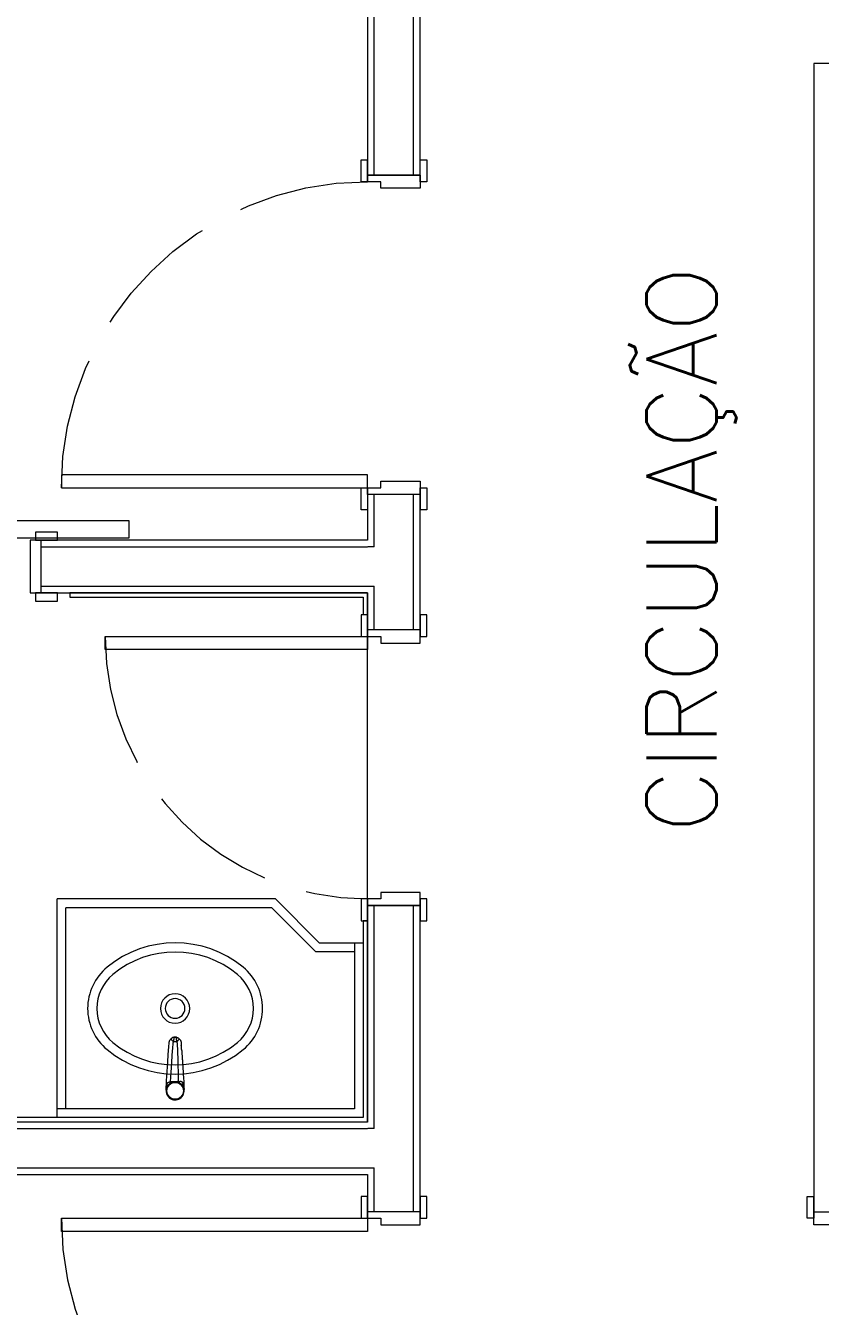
# Model space of a CAD drawing. Header units: millimetres. Extents: x 188.6 to 263.2, y 40.1 to 120.1.
# Drawn here: x 210.522 to 212.339, y 43.16 to 46.089 of the extents above; entities that cross this region are included whole.
import ezdxf

# ---------------------------------------------------------------- set-up
doc = ezdxf.new("R2010")
doc.units = ezdxf.units.MM
doc.set_wipeout_variables(frame=1)
doc.linetypes.add('Linha Tracejada 3_1', pattern=[400, 300, -100])
doc.linetypes.add('Wipeout_Contour', pattern=[1000, 0, -1000])
for name, color, linetype in [('ARQ', 8, 'Continuous'), ('ARQ-BASE', 8, 'Continuous'), ('Portas ARCHICAD', 7, 'Continuous'), ('TIGRECAD', 2, 'Continuous')]:
    doc.layers.add(name, color=color, linetype=linetype)
doc.styles.add('60-50', font='romans.shx', dxfattribs={"height": 0.08})
doc.styles.add('60-75', font='romans.shx', dxfattribs={"height": 0.12})
doc.dimstyles.new('SETAS50', dxfattribs={"dimtxt": 0.08, "dimasz": 0.1, "dimexe": 0.15, "dimexo": 0, "dimgap": 0.1, "dimtad": 1, "dimzin": 10, "dimdsep": 46, "dimtxsty": '60-50', "dimblk1": 'OPEN', "dimblk2": 'OPEN', "dimsah": 1, "dimcen": 0, "dimclrd": 244, "dimclre": 8, "dimclrt": 2, "dimadec": 0, "dimazin": 0, "dimtfac": 1, "dimtix": 1, "dimtmove": 2, "dimatfit": 3, "dimldrblk": 'OPEN', "dimfxl": 0.15, "dimtolj": 1, "dimtzin": 6, "dimarcsym": 0})

# ---------------------------------------------------------------- blocks, each defined once
blk = doc.blocks.new('Porta 21_5')
at = {"layer": 'Portas ARCHICAD', "color": 8, "linetype": 'Continuous', "lineweight": 0}
for p, q in [((320, 0), (320, 700)), ((320, 700), (350, 700)), ((350, 700), (350, 0)), ((-350, 15), (-400, 15)), ((-400, 15), (-400, 0)), ((-400, 0), (-350, 0)), ((-365, 0), (-400, 0)), ((-365, 0), (-400, 0)), ((-350, 0), (-365, 0)), ((-365, 0), (-365, -120)), ((-365, -15), (-365, 0)), ((-365, -15), (-365, 0)), ((-350, 0), (-350, 15)), ((-350, -30), (-350, 0)), ((350, 0), (320, 0)), ((400, 15), (350, 15)), ((350, 15), (350, 0)), ((350, 0), (400, 0)), ((365, 0), (350, 0)), ((350, 0), (350, -30)), ((365, -120), (365, 0)), ((365, -15), (365, 0)), ((365, -15), (365, 0)), ((365, 0), (400, 0)), ((365, 0), (400, 0)), ((400, 0), (400, 15)), ((-365, -105), (-365, -15)), ((-365, -105), (-365, -15)), ((365, -105), (365, -15)), ((365, -105), (365, -15)), ((-335, -30), (-350, -30)), ((-335, -120), (-335, -30)), ((350, -30), (335, -30)), ((335, -30), (335, -120)), ((-365, -120), (-365, -105)), ((-365, -120), (-365, -105)), ((365, -120), (365, -105)), ((365, -120), (365, -105)), ((-350, -120), (-400, -120)), ((-400, -120), (-400, -135)), ((-365, -120), (-400, -120)), ((-365, -120), (-400, -120)), ((-400, -135), (-350, -135)), ((-365, -120), (-335, -120)), ((-350, -135), (-350, -120)), ((335, -120), (365, -120)), ((400, -120), (350, -120)), ((350, -120), (350, -135)), ((350, -135), (400, -135)), ((365, -120), (400, -120)), ((365, -120), (400, -120)), ((400, -135), (400, -120))]:
    blk.add_line(p, q, dxfattribs=at)
at = {"layer": 'Portas ARCHICAD', "color": 8, "linetype": 'Linha Tracejada 3_1', "lineweight": 0}
blk.add_arc((350, 0), 700, 90, 180, dxfattribs=at)
blk = doc.blocks.new('Porta 21_4')
at = {"layer": 'Portas ARCHICAD', "color": 8, "linetype": 'Continuous', "lineweight": 0}
for p, q in [((270, 0), (270, 600)), ((270, 600), (300, 600)), ((300, 600), (300, 0)), ((-300, 15), (-350, 15)), ((-350, 15), (-350, 0)), ((-350, 0), (-300, 0)), ((-315, 0), (-350, 0)), ((-315, 0), (-350, 0)), ((-315, 0), (315, 0)), ((-300, 0), (-315, 0)), ((-315, 0), (-315, -120)), ((-315, -15), (-315, 0)), ((-315, -15), (-315, 0)), ((-300, 0), (-300, 15)), ((-300, -30), (-300, 0)), ((300, 0), (270, 0)), ((350, 15), (300, 15)), ((300, 15), (300, 0)), ((300, 0), (350, 0)), ((315, 0), (300, 0)), ((300, 0), (300, -30)), ((315, -120), (315, 0)), ((315, -15), (315, 0)), ((315, -15), (315, 0)), ((315, 0), (350, 0)), ((315, 0), (350, 0)), ((350, 0), (350, 15)), ((-315, -105), (-315, -15)), ((-315, -105), (-315, -15)), ((315, -105), (315, -15)), ((315, -105), (315, -15)), ((-285, -30), (-300, -30)), ((-285, -120), (-285, -30)), ((300, -30), (285, -30)), ((285, -30), (285, -120)), ((-315, -120), (-315, -105)), ((-315, -120), (-315, -105)), ((315, -120), (315, -105)), ((315, -120), (315, -105)), ((-300, -120), (-350, -120)), ((-350, -120), (-350, -135)), ((-315, -120), (-350, -120)), ((-315, -120), (-350, -120)), ((-350, -135), (-300, -135)), ((-315, -120), (-285, -120)), ((-300, -135), (-300, -120)), ((285, -120), (315, -120)), ((350, -120), (300, -120)), ((300, -120), (300, -135)), ((300, -135), (350, -135)), ((315, -120), (350, -120)), ((315, -120), (350, -120)), ((350, -135), (350, -120))]:
    blk.add_line(p, q, dxfattribs=at)
at = {"layer": 'Portas ARCHICAD', "color": 8, "linetype": 'Linha Tracejada 3_1', "lineweight": 0}
blk.add_arc((300, 0), 600, 90, 180, dxfattribs=at)
blk = doc.blocks.new('Porta de Correr Exterior 21_2')
at = {"layer": 'Portas ARCHICAD', "color": 8, "linetype": 'Continuous', "lineweight": 0}
for p, q in [((-100, 165), (500, 165)), ((-100, 125), (-100, 165)), ((500, 165), (500, 125)), ((-287, 139), (-337, 139)), ((-337, 139), (-337, 120)), ((-337, 120), (-287, 120)), ((-300, 120), (-337, 120)), ((-300, 120), (-337, 120)), ((-275, 120), (-300, 120)), ((-300, 120), (-300, 0)), ((-300, 105), (-300, 120)), ((-300, 105), (-300, 120)), ((-287, 120), (-287, 139)), ((-275, 0), (-275, 120)), ((500, 125), (-100, 125)), ((300, 120), (275, 120)), ((275, 120), (275, 0)), ((337, 139), (287, 139)), ((287, 139), (287, 120)), ((287, 120), (337, 120)), ((300, 0), (300, 120)), ((300, 105), (300, 120)), ((300, 105), (300, 120)), ((300, 120), (337, 120)), ((300, 120), (337, 120)), ((337, 120), (337, 139)), ((-300, 15), (-300, 105)), ((-300, 15), (-300, 105)), ((300, 15), (300, 105)), ((300, 15), (300, 105)), ((-287, 0), (-337, 0)), ((-337, 0), (-337, -19)), ((-300, 0), (-337, 0)), ((-300, 0), (-337, 0)), ((-300, 0), (-300, 15)), ((-300, 0), (-300, 15)), ((-300, 0), (-275, 0)), ((-287, -19), (-287, 0)), ((275, 0), (300, 0)), ((337, 0), (287, 0)), ((287, 0), (287, -19)), ((300, 0), (300, 15)), ((300, 0), (300, 15)), ((300, 0), (337, 0)), ((300, 0), (337, 0)), ((337, -19), (337, 0)), ((-337, -19), (-287, -19)), ((287, -19), (337, -19))]:
    blk.add_line(p, q, dxfattribs=at)
blk = doc.blocks.new('Vão de Porta Simples')
at = {"layer": 'Portas ARCHICAD', "color": 7, "linetype": 'Continuous', "lineweight": 0}
for p, q in [((-350, 0), (-350, 10)), ((350, 0), (350, 10))]:
    blk.add_line(p, q, dxfattribs=at)
blk = doc.blocks.new('Vão de Porta Simples_20')
at = {"layer": 'Portas ARCHICAD', "color": 7, "linetype": 'Continuous', "lineweight": 0}
for p, q in [((-350, 0), (-350, -10)), ((350, 0), (350, -10))]:
    blk.add_line(p, q, dxfattribs=at)
blk = doc.blocks.new('arq-3pav')
at = {"layer": 'ARQ', "color": 8, "linetype": 'Continuous', "lineweight": 0}
for p, q in [((6.0846, 3.8349), (5.5853, 3.8349)), ((6.0763, 3.8149), (5.6053, 3.8149)), ((5.6053, 3.3549), (5.6053, 3.8149)), ((6.177, 3.7142), (6.0763, 3.8149)), ((6.1853, 3.7342), (6.0846, 3.8349)), ((6.2653, 3.7142), (6.177, 3.7142)), ((5.8583, 3.5181), (5.8523, 3.5181)), ((5.8418, 3.5074), (5.8418, 3.5075)), ((5.859, 3.5079), (5.8516, 3.5079)), ((5.8347, 3.398), (5.8347, 3.3978)), ((5.8347, 3.3978), (5.8347, 3.3978)), ((5.8502, 3.4178), (5.8604, 3.4178)), ((5.8502, 3.4159), (5.8502, 3.4178)), ((5.8604, 3.4159), (5.8502, 3.4159)), ((5.8604, 3.4159), (5.8604, 3.4178)), ((5.8758, 3.3995), (5.8758, 3.3994)), ((5.8758, 3.3994), (5.8758, 3.399)), ((7.3153, 3.1199), (7.3153, 3.1549)), ((7.3153, 3.1199), (7.3303, 3.1199))]:
    blk.add_line(p, q, dxfattribs=at)
at = {"layer": 'ARQ', "color": 8, "linetype": 'Continuous', "lineweight": 0, "flags": 128}
for points in [[(7.3153, 5.745), (7.3153, 3.1199)], [(6.2653, 3.7342), (6.2653, 3.3549), (5.5853, 3.3549)], [(5.8422, 3.5094), (5.8425, 3.5102), (5.8428, 3.5111), (5.8433, 3.512), (5.8438, 3.5129), (5.8445, 3.5138), (5.8452, 3.5147), (5.846, 3.5155)], [(5.846, 3.5155), (5.8464, 3.5158), (5.8468, 3.5161), (5.8472, 3.5164), (5.8473, 3.5165), (5.8474, 3.5166), (5.8475, 3.5167), (5.8476, 3.5167), (5.8477, 3.5168), (5.8477, 3.5168), (5.8477, 3.5168), (5.8477, 3.5168), (5.8478, 3.5168), (5.8478, 3.5168)], [(5.8516, 3.5079), (5.8506, 3.509), (5.8497, 3.51), (5.8488, 3.5111), (5.848, 3.5121), (5.8473, 3.513), (5.8467, 3.5138), (5.8463, 3.5145), (5.846, 3.515), (5.846, 3.5153), (5.846, 3.5155)], [(5.8523, 3.5181), (5.8509, 3.518), (5.8496, 3.5177), (5.8483, 3.5171), (5.8478, 3.5168)], [(5.8523, 3.5181), (5.8523, 3.5179), (5.8523, 3.5178), (5.8523, 3.5176), (5.8522, 3.5173), (5.8522, 3.517), (5.8522, 3.5166), (5.8522, 3.5162), (5.8521, 3.5158), (5.8521, 3.5153), (5.852, 3.5147), (5.852, 3.5141), (5.852, 3.5135), (5.8519, 3.5129), (5.8519, 3.5125), (5.8518, 3.5118), (5.8518, 3.5111), (5.8518, 3.5104), (5.8517, 3.5096), (5.8517, 3.5091), (5.8516, 3.5086), (5.8516, 3.5079)], [(5.8543, 3.5188), (5.8542, 3.5188), (5.8541, 3.5188), (5.8539, 3.5188), (5.8537, 3.5187), (5.8535, 3.5186), (5.8533, 3.5186), (5.853, 3.5184), (5.8528, 3.5183), (5.8523, 3.5181)], [(5.8573, 3.5189), (5.8564, 3.519), (5.8556, 3.519), (5.8549, 3.519), (5.8541, 3.519), (5.8534, 3.5189)], [(5.8534, 3.5189), (5.8543, 3.5188)], [(5.8563, 3.5188), (5.8561, 3.5189), (5.8559, 3.5189), (5.8559, 3.5189), (5.8558, 3.5189), (5.8557, 3.5189), (5.8556, 3.5189), (5.8555, 3.5189), (5.8555, 3.5189), (5.8554, 3.5189), (5.8554, 3.5189), (5.8554, 3.5189), (5.8553, 3.5189), (5.8553, 3.5189), (5.8552, 3.5189), (5.8552, 3.5189), (5.8551, 3.5189), (5.855, 3.5189), (5.8548, 3.5189), (5.8547, 3.5189), (5.8546, 3.5189), (5.8543, 3.5188)], [(5.8563, 3.5188), (5.8573, 3.5189), (5.8573, 3.5189)], [(5.8583, 3.5181), (5.8579, 3.5183), (5.8575, 3.5185), (5.8572, 3.5186), (5.857, 3.5187), (5.8567, 3.5187), (5.8566, 3.5188), (5.8565, 3.5188), (5.8564, 3.5188), (5.8563, 3.5188)], [(5.859, 3.5079), (5.8589, 3.5086), (5.8589, 3.5094), (5.8589, 3.5101), (5.8588, 3.5108), (5.8588, 3.5115), (5.8587, 3.5122), (5.8587, 3.5129), (5.8586, 3.5135), (5.8586, 3.5142), (5.8586, 3.5148), (5.8585, 3.5152), (5.8585, 3.5155), (5.8585, 3.5159), (5.8584, 3.5164), (5.8584, 3.5168), (5.8584, 3.5172), (5.8583, 3.5175), (5.8583, 3.5177), (5.8583, 3.5179), (5.8583, 3.5181)], [(5.8583, 3.5181), (5.8597, 3.518), (5.861, 3.5177), (5.8623, 3.5171), (5.8628, 3.5168)], [(5.8584, 3.5187), (5.8588, 3.5186), (5.8593, 3.5185), (5.8599, 3.5183), (5.8604, 3.5181), (5.8608, 3.5179), (5.8614, 3.5177), (5.8619, 3.5174), (5.8623, 3.5171)], [(5.859, 3.5079), (5.8593, 3.5083), (5.8597, 3.5087), (5.8601, 3.5091), (5.8605, 3.5095), (5.8608, 3.5099), (5.8612, 3.5104), (5.8616, 3.5108), (5.862, 3.5112), (5.8623, 3.5117), (5.8626, 3.5121), (5.863, 3.5125), (5.8633, 3.5129), (5.8635, 3.5132), (5.8638, 3.5136), (5.864, 3.5139), (5.8642, 3.5142), (5.8643, 3.5144), (5.8645, 3.5147), (5.8645, 3.5149), (5.8646, 3.515), (5.8647, 3.5152), (5.8647, 3.5153), (5.8647, 3.5154), (5.8646, 3.5154)], [(5.8646, 3.5154), (5.8654, 3.5146), (5.8661, 3.5138), (5.8668, 3.5129), (5.8674, 3.5119), (5.8677, 3.5113), (5.868, 3.5106), (5.8682, 3.51), (5.8683, 3.5097)], [(5.8347, 3.398), (5.8359, 3.4193), (5.8371, 3.4406), (5.8385, 3.4619), (5.8397, 3.4795), (5.841, 3.497), (5.8417, 3.5058), (5.8417, 3.5067), (5.8418, 3.5072), (5.8418, 3.5074)], [(5.8418, 3.5075), (5.8419, 3.508), (5.842, 3.5085), (5.8421, 3.509), (5.8422, 3.5094)], [(5.8516, 3.5079), (5.8513, 3.5076), (5.851, 3.5073), (5.8508, 3.5069), (5.8505, 3.5065), (5.8504, 3.5062), (5.8502, 3.5059), (5.8501, 3.5054), (5.85, 3.5048), (5.85, 3.5042), (5.8499, 3.5037), (5.8493, 3.4949), (5.848, 3.4774), (5.8468, 3.4599), (5.8454, 3.4385), (5.8441, 3.4171)], [(5.8632, 3.4177), (5.8631, 3.4208), (5.8631, 3.4242), (5.863, 3.4277), (5.8629, 3.4315), (5.8628, 3.435), (5.8627, 3.4387), (5.8627, 3.4398), (5.8627, 3.4408), (5.8627, 3.4418), (5.8626, 3.4428), (5.8626, 3.4438), (5.8625, 3.4494), (5.8624, 3.4551), (5.8624, 3.4562), (5.8624, 3.4573), (5.8623, 3.4584), (5.8623, 3.4595), (5.8623, 3.4606), (5.8623, 3.4617), (5.8622, 3.4628), (5.8622, 3.4639), (5.8621, 3.4677), (5.862, 3.4714), (5.8619, 3.475), (5.8618, 3.4784), (5.8617, 3.4813), (5.8616, 3.4841), (5.8616, 3.4848), (5.8616, 3.4855), (5.8615, 3.4862), (5.8615, 3.4869), (5.8615, 3.4876), (5.8614, 3.4882), (5.8613, 3.4903), (5.8612, 3.4924), (5.8611, 3.4944), (5.861, 3.4964), (5.8609, 3.4984), (5.8608, 3.5004), (5.8608, 3.5008), (5.8608, 3.5011), (5.8607, 3.5015), (5.8607, 3.5019), (5.8607, 3.5023), (5.8607, 3.5027), (5.8606, 3.503), (5.8606, 3.5034), (5.8606, 3.5038), (5.8606, 3.5042), (5.8605, 3.5045), (5.8605, 3.5047), (5.8605, 3.5049), (5.8605, 3.5051), (5.8604, 3.5053), (5.8604, 3.5055), (5.8604, 3.5057), (5.8603, 3.5059), (5.8603, 3.506), (5.8602, 3.5062), (5.86, 3.5065), (5.8599, 3.5068), (5.8597, 3.5071), (5.8595, 3.5074), (5.8592, 3.5077), (5.859, 3.5079)], [(5.8683, 3.5097), (5.8684, 3.5095), (5.8685, 3.509), (5.8686, 3.5085), (5.8687, 3.5082), (5.8687, 3.5081), (5.8687, 3.508), (5.8687, 3.508), (5.8687, 3.508), (5.8687, 3.508), (5.8688, 3.5067), (5.8689, 3.506), (5.869, 3.5053), (5.869, 3.5045), (5.8691, 3.5038), (5.8691, 3.5031), (5.8692, 3.5024), (5.8692, 3.5018), (5.8693, 3.5013), (5.8693, 3.5007), (5.8694, 3.5002)], [(5.8702, 3.489), (5.8703, 3.4882), (5.8703, 3.4877), (5.8703, 3.4872), (5.8704, 3.4867), (5.8704, 3.4862), (5.8705, 3.4857), (5.8705, 3.4854), (5.8705, 3.485), (5.8705, 3.4847), (5.8706, 3.4831), (5.8708, 3.4814), (5.8709, 3.4796), (5.871, 3.4777), (5.8712, 3.4757), (5.8713, 3.4737), (5.8714, 3.472), (5.8715, 3.4702), (5.8717, 3.4684), (5.8718, 3.4666), (5.8718, 3.4661), (5.8719, 3.4656), (5.8719, 3.4655), (5.8719, 3.4654), (5.8719, 3.4652), (5.8719, 3.465), (5.8719, 3.4645), (5.872, 3.4639), (5.872, 3.4632), (5.8721, 3.4623), (5.8721, 3.4622)], [(5.8721, 3.4622), (5.8721, 3.4613), (5.8722, 3.4602), (5.8723, 3.4593), (5.8723, 3.4584), (5.8724, 3.4582), (5.8724, 3.4579), (5.8724, 3.4576), (5.8724, 3.4574), (5.8724, 3.4571), (5.8724, 3.4568), (5.8726, 3.454), (5.8728, 3.4514), (5.873, 3.4489), (5.8731, 3.4466), (5.8732, 3.4452), (5.8733, 3.4435), (5.8734, 3.4419), (5.8735, 3.4403), (5.8736, 3.4387), (5.8738, 3.4351), (5.874, 3.4317), (5.8742, 3.4283), (5.8744, 3.4246), (5.8748, 3.4181), (5.8751, 3.4117), (5.8755, 3.4055), (5.8758, 3.3995)], [(5.8347, 3.398), (5.8347, 3.398), (5.8347, 3.3981), (5.8347, 3.3981), (5.8347, 3.3981), (5.8347, 3.3982), (5.8347, 3.3982), (5.8347, 3.3983), (5.8347, 3.3984), (5.8348, 3.3993), (5.8349, 3.4002), (5.8353, 3.4039), (5.8359, 3.4076), (5.8364, 3.4103)], [(5.8364, 3.4103), (5.8367, 3.4112), (5.8369, 3.4121), (5.8373, 3.413), (5.8377, 3.4138), (5.838, 3.4143), (5.8383, 3.4147), (5.8386, 3.415), (5.8389, 3.4153), (5.8392, 3.4155), (5.8396, 3.4157), (5.8399, 3.4159), (5.8402, 3.416), (5.8405, 3.4161), (5.8408, 3.4162), (5.8411, 3.4163), (5.8417, 3.4164), (5.8423, 3.4165), (5.8427, 3.4166), (5.8431, 3.4166), (5.8435, 3.4168), (5.8436, 3.4168), (5.8438, 3.4169), (5.844, 3.417), (5.8441, 3.4171)], [(5.8367, 3.4052), (5.8371, 3.4064), (5.8372, 3.4077), (5.837, 3.409), (5.8364, 3.4103)], [(5.845, 3.4138), (5.8438, 3.4131), (5.8424, 3.4121), (5.841, 3.4109), (5.8402, 3.4101), (5.8393, 3.4092), (5.8387, 3.4084), (5.838, 3.4075), (5.8373, 3.4064), (5.8367, 3.4052)], [(5.8441, 3.4171), (5.8456, 3.4174), (5.8471, 3.4176), (5.8487, 3.4178), (5.8502, 3.4178)], [(5.845, 3.4138), (5.8445, 3.4156), (5.8441, 3.4171)], [(5.873, 3.4069), (5.8726, 3.4076), (5.8719, 3.4086), (5.8711, 3.4095), (5.8701, 3.4105), (5.8691, 3.4115), (5.8679, 3.4124), (5.8666, 3.4133), (5.8658, 3.4138), (5.8649, 3.4143), (5.8639, 3.4147), (5.863, 3.4151)], [(5.8632, 3.4177), (5.8634, 3.4176), (5.8636, 3.4176), (5.8638, 3.4176), (5.8641, 3.4176), (5.8644, 3.4177), (5.8652, 3.4178), (5.866, 3.4179), (5.8665, 3.418), (5.8671, 3.4181), (5.8674, 3.4181), (5.8678, 3.4181), (5.8681, 3.4181), (5.8684, 3.4181), (5.8686, 3.418), (5.8689, 3.418), (5.8692, 3.4179), (5.8695, 3.4178), (5.8699, 3.4176), (5.8703, 3.4174), (5.8705, 3.4173), (5.8707, 3.4171), (5.8711, 3.4168), (5.8715, 3.4164), (5.8718, 3.416), (5.872, 3.4156), (5.8724, 3.415), (5.8728, 3.4142), (5.873, 3.4137), (5.8732, 3.4131)], [(5.873, 3.4069), (5.8725, 3.4081), (5.8723, 3.4093), (5.8724, 3.4107), (5.8728, 3.4121), (5.8732, 3.4131)], [(5.8732, 3.4131), (5.874, 3.4103), (5.8746, 3.4075), (5.8753, 3.404), (5.8755, 3.4019), (5.8757, 3.4007), (5.8757, 3.4), (5.8758, 3.3998), (5.8758, 3.3997), (5.8758, 3.3996), (5.8758, 3.3996), (5.8758, 3.3995), (5.8758, 3.3995), (5.8758, 3.3995), (5.8758, 3.3995), (5.8758, 3.3994), (5.8758, 3.3994)]]:
    blk.add_lwpolyline(points, dxfattribs=at)
for points in [[(6.0109, 3.6787, 0.358974), (5.6997, 3.6787, 0.471698), (5.6997, 3.4904, 0.358974), (6.0109, 3.4904, 0.471698)], [(5.9976, 3.6625, 0.358974), (5.7131, 3.6625, 0.471698), (5.7131, 3.5066, 0.358974), (5.9976, 3.5066, 0.471698)], [(5.8553, 3.6071, 1), (5.8553, 3.5621, 1)]]:
    blk.add_lwpolyline(points, format="xyb", close=True, dxfattribs=at)
blk.add_lwpolyline([(5.8888, 3.5846, 336.274616), (5.8888, 3.5842)], format="xyb", dxfattribs=at)
at = {"layer": 'ARQ', "color": 8, "linetype": 'Continuous', "lineweight": 0}
blk.add_circle((5.8553, 3.3962), 0.0191, dxfattribs=at)
for centre, radius, start, end in [((5.8552, 3.5055), 0.0136, 102.4001, 123.0332), ((5.8546, 3.5081), 0.0109, 96.4456, 102.3614), ((5.856, 3.5081), 0.0109, 77.2283, 83.0963), ((5.8555, 3.5055), 0.0135, 47.2407, 56.8896), ((2.8549, 3.2667), 3.0235, 4.2155, 4.4292), ((5.8553, 3.3962), 0.0207, 180, 31.2083), ((5.8553, 3.3962), 0.0207, 154.1045, 180), ((5.8553, 3.3962), 0.0204, 104.4666, 75.5334), ((5.8553, 3.3962), 0.0195, 0, 180), ((5.8553, 3.3962), 0.0195, 90, 180), ((5.8552, 3.396), 0.0205, 104.0619, 120.0027), ((5.8553, 3.3962), 0.0195, 0, 90), ((5.8605, 3.3913), 0.0265, 84.0406, 90.134), ((5.8554, 3.396), 0.0205, 68.4737, 75.9324), ((6.4324, 3.3554), 0.5726, 173.7595, 174.015), ((5.8553, 3.3962), 0.0195, 180, 0)]:
    blk.add_arc(centre, radius, start, end, dxfattribs=at)
at = {"layer": 'ARQ', "color": 8, "linetype": 'Continuous', "lineweight": 0, "xscale": -0.001, "yscale": 0.001, "rotation": 270}
blk.add_blockref('Porta 21_5', (7.4353, 2.7549), dxfattribs=at)
at = {"color": 8, "linetype": 'Wipeout_Contour', "lineweight": 0, "ltscale": 49619.405772}
blk.add_wipeout([(6.4003, 7.2599), (6.4003, 5.4899), (6.4153, 5.4899), (6.4153, 7.2749)], dxfattribs=at).dxf.layer = 'ARQ'
at = {"color": 8, "linetype": 'Wipeout_Contour', "lineweight": 0, "ltscale": 50935.180488}
blk.add_wipeout([(6.4003, 4.7599), (6.4003, 4.4499), (6.4153, 4.4499), (6.4153, 4.7599)], dxfattribs=at).dxf.layer = 'ARQ'
at = {"color": 8, "linetype": 'Wipeout_Contour', "lineweight": 0, "ltscale": 52354.132428}
blk.add_wipeout([(6.4003, 3.1199), (6.4153, 3.1199), (6.4153, 3.8199), (6.4003, 3.8199)], dxfattribs=at).dxf.layer = 'ARQ'
at = {"layer": 'ARQ', "color": 8, "linetype": 'Continuous', "lineweight": 0}
for p, q in [((6.4153, 5.4899), (6.4153, 5.5249)), ((6.4153, 4.7599), (6.4153, 4.7249)), ((6.4153, 4.4499), (6.4153, 4.4849)), ((6.4153, 3.8199), (6.4153, 3.7849)), ((6.4153, 3.1199), (6.4153, 3.1549))]:
    blk.add_line(p, q, dxfattribs=at)
at = {"layer": 'ARQ', "color": 8, "linetype": 'Continuous', "lineweight": 0, "flags": 128}
for points in [[(6.4153, 5.4899), (6.4153, 7.2749)], [(6.4153, 4.4499), (6.4153, 4.7599)], [(6.4153, 3.1199), (6.4153, 3.8199)]]:
    blk.add_lwpolyline(points, dxfattribs=at)
at = {"color": 8, "linetype": 'Wipeout_Contour', "lineweight": 0, "ltscale": 49833.92527}
blk.add_wipeout([(6.3103, 7.1699), (6.3103, 5.4899), (6.4003, 5.4899), (6.4003, 7.2599)], dxfattribs=at).dxf.layer = 'ARQ'
at = {"color": 8, "linetype": 'Wipeout_Contour', "lineweight": 0, "ltscale": 42536.800811}
blk.add_wipeout([(7.3303, 5.73), (9.2553, 5.73), (9.2553, 5.745), (7.3153, 5.745)], dxfattribs=at).dxf.layer = 'ARQ'
at = {"color": 8, "linetype": 'Wipeout_Contour', "lineweight": 0, "ltscale": 51248.632794}
blk.add_wipeout([(6.3103, 4.5499), (6.3103, 4.4499), (6.4003, 4.4499), (6.4003, 4.5499)], dxfattribs=at).dxf.layer = 'ARQ'
at = {"color": 8, "linetype": 'Wipeout_Contour', "lineweight": 0, "ltscale": 52963.996595}
blk.add_wipeout([(6.3103, 3.2199), (6.3103, 3.1199), (6.4003, 3.1199), (6.4003, 3.2199)], dxfattribs=at).dxf.layer = 'ARQ'
at = {"layer": 'ARQ', "color": 8, "linetype": 'Continuous', "lineweight": 0}
for p, q in [((6.4003, 5.4899), (6.4003, 7.2599)), ((6.4153, 5.4899), (6.4003, 5.4899)), ((6.4153, 4.4499), (6.4003, 4.4499)), ((6.4153, 3.1199), (6.4003, 3.1199))]:
    blk.add_line(p, q, dxfattribs=at)
at = {"layer": 'ARQ', "color": 8, "linetype": 'Continuous', "lineweight": 0, "flags": 128}
blk.add_lwpolyline([(9.2553, 5.745), (7.3153, 5.745)], dxfattribs=at)
at = {"color": 8, "linetype": 'Wipeout_Contour', "lineweight": 0, "ltscale": 50048.550912}
blk.add_wipeout([(6.2953, 5.4899), (6.3103, 5.4899), (6.3103, 7.1699), (6.2953, 7.1549)], dxfattribs=at).dxf.layer = 'ARQ'
at = {"color": 8, "linetype": 'Wipeout_Contour', "lineweight": 0, "ltscale": 51145.015482}
blk.add_wipeout([(6.3103, 4.6399), (6.3103, 4.5499), (6.4003, 4.5499), (6.4003, 4.6399)], dxfattribs=at).dxf.layer = 'ARQ'
at = {"color": 8, "linetype": 'Wipeout_Contour', "lineweight": 0, "ltscale": 51458.644073}
blk.add_wipeout([(6.2953, 4.5349), (6.2953, 4.4499), (6.3103, 4.4499), (6.3103, 4.5349)], dxfattribs=at).dxf.layer = 'ARQ'
at = {"color": 8, "linetype": 'Wipeout_Contour', "lineweight": 0, "ltscale": 52825.490266}
blk.add_wipeout([(6.3103, 3.3099), (6.3103, 3.2199), (6.4003, 3.2199), (6.4003, 3.3099)], dxfattribs=at).dxf.layer = 'ARQ'
at = {"color": 8, "linetype": 'Wipeout_Contour', "lineweight": 0, "ltscale": 53170.223806}
blk.add_wipeout([(6.2953, 3.2049), (6.2953, 3.1199), (6.3103, 3.1199), (6.3103, 3.2049)], dxfattribs=at).dxf.layer = 'ARQ'
at = {"layer": 'ARQ', "color": 8, "linetype": 'Continuous', "lineweight": 0}
for p, q in [((6.3103, 5.4899), (6.3103, 7.1699)), ((6.2953, 5.4899), (6.2953, 5.5249)), ((6.3103, 5.4899), (6.2953, 5.4899)), ((6.4003, 5.4899), (6.3103, 5.4899)), ((6.4003, 4.4499), (6.4003, 4.5499)), ((6.2953, 4.4499), (6.2953, 4.4849)), ((6.3103, 4.4499), (6.2953, 4.4499)), ((6.4003, 4.4499), (6.3103, 4.4499)), ((6.4003, 3.1199), (6.4003, 3.2199)), ((6.2953, 3.1199), (6.2953, 3.1549)), ((6.3103, 3.1199), (6.2953, 3.1199)), ((6.4003, 3.1199), (6.3103, 3.1199))]:
    blk.add_line(p, q, dxfattribs=at)
at = {"layer": 'ARQ', "color": 8, "linetype": 'Continuous', "lineweight": 0, "flags": 128}
blk.add_lwpolyline([(6.2953, 7.1549), (6.2953, 5.4899)], dxfattribs=at)
at = {"layer": 'ARQ', "color": 8, "linetype": 'Continuous', "lineweight": 0, "xscale": 0.001, "yscale": 0.001, "rotation": 89.9991270400403}
blk.add_blockref('Porta 21_5', (6.2953, 2.7549), dxfattribs=at)
at = {"color": 8, "linetype": 'Wipeout_Contour', "lineweight": 0, "ltscale": 51033.843106}
blk.add_wipeout([(6.3103, 4.6399), (6.4003, 4.6399), (6.4003, 4.7599), (6.3103, 4.7599)], dxfattribs=at).dxf.layer = 'ARQ'
at = {"color": 8, "linetype": 'Wipeout_Contour', "lineweight": 0, "ltscale": 51403.676706}
blk.add_wipeout([(6.2953, 4.5499), (6.2953, 4.5349), (6.3103, 4.5349), (6.3103, 4.5499)], dxfattribs=at).dxf.layer = 'ARQ'
at = {"color": 8, "linetype": 'Wipeout_Contour', "lineweight": 0, "ltscale": 52412.474743}
blk.add_wipeout([(6.3103, 3.8199), (6.3103, 3.3099), (6.4003, 3.3099), (6.4003, 3.8199)], dxfattribs=at).dxf.layer = 'ARQ'
at = {"color": 8, "linetype": 'Wipeout_Contour', "lineweight": 0, "ltscale": 53097.008577}
blk.add_wipeout([(6.2953, 3.2199), (6.2953, 3.2049), (6.3103, 3.2049), (6.3103, 3.2199)], dxfattribs=at).dxf.layer = 'ARQ'
at = {"layer": 'ARQ', "color": 8, "linetype": 'Continuous', "lineweight": 0}
for p, q in [((6.4003, 4.6399), (6.4003, 4.7599)), ((6.4153, 4.7599), (6.4003, 4.7599)), ((6.4003, 4.5499), (6.4003, 4.6399)), ((6.3103, 4.4499), (6.3103, 4.5349)), ((6.4003, 3.3099), (6.4003, 3.8199)), ((6.4153, 3.8199), (6.4003, 3.8199)), ((6.4003, 3.2199), (6.4003, 3.3099)), ((6.3103, 3.1199), (6.3103, 3.2049))]:
    blk.add_line(p, q, dxfattribs=at)
at = {"layer": 'ARQ', "color": 8, "linetype": 'Continuous', "lineweight": 0, "flags": 128}
for points in [[(6.2953, 4.5349), (6.2953, 4.4499)], [(6.2953, 3.2049), (6.2953, 3.1199)]]:
    blk.add_lwpolyline(points, dxfattribs=at)
at = {"color": 8, "linetype": 'Wipeout_Contour', "lineweight": 0, "ltscale": 51347.281543}
blk.add_wipeout([(6.2953, 4.6399), (6.2953, 4.5499), (6.3103, 4.5499), (6.3103, 4.6399)], dxfattribs=at).dxf.layer = 'ARQ'
at = {"color": 8, "linetype": 'Wipeout_Contour', "lineweight": 0, "ltscale": 53021.32966}
blk.add_wipeout([(6.2953, 3.3099), (6.2953, 3.2199), (6.3103, 3.2199), (6.3103, 3.3099)], dxfattribs=at).dxf.layer = 'ARQ'
at = {"layer": 'ARQ', "color": 8, "linetype": 'Continuous', "lineweight": 0}
for p, q in [((6.2953, 4.5499), (6.3103, 4.5499)), ((6.3103, 4.5349), (6.3103, 4.5499)), ((6.2953, 3.2199), (6.3103, 3.2199)), ((6.3103, 3.2049), (6.3103, 3.2199))]:
    blk.add_line(p, q, dxfattribs=at)
at = {"color": 8, "linetype": 'Wipeout_Contour', "lineweight": 0, "ltscale": 51291.11716}
blk.add_wipeout([(6.2953, 4.6549), (6.2953, 4.6399), (6.3103, 4.6399), (6.3103, 4.6549)], dxfattribs=at).dxf.layer = 'ARQ'
at = {"color": 8, "linetype": 'Wipeout_Contour', "lineweight": 0, "ltscale": 52945.861407}
blk.add_wipeout([(6.2953, 3.3249), (6.2953, 3.3099), (6.3103, 3.3099), (6.3103, 3.3249)], dxfattribs=at).dxf.layer = 'ARQ'
at = {"layer": 'ARQ', "color": 8, "linetype": 'Continuous', "lineweight": 0}
for p, q in [((6.3103, 4.6399), (6.2953, 4.6399)), ((6.3103, 3.3099), (6.2953, 3.3099))]:
    blk.add_line(p, q, dxfattribs=at)
at = {"color": 8, "linetype": 'Wipeout_Contour', "lineweight": 0, "ltscale": 51228.623295}
blk.add_wipeout([(6.2953, 4.7599), (6.2953, 4.6549), (6.3103, 4.6549), (6.3103, 4.7599)], dxfattribs=at).dxf.layer = 'ARQ'
at = {"color": 8, "linetype": 'Wipeout_Contour', "lineweight": 0, "ltscale": 52871.632708}
blk.add_wipeout([(6.2953, 4.5499), (5.5492, 4.5499), (5.5492, 4.5349), (6.2953, 4.5349)], dxfattribs=at).dxf.layer = 'ARQ'
at = {"color": 8, "linetype": 'Wipeout_Contour', "lineweight": 0, "ltscale": 52599.171173}
blk.add_wipeout([(6.2953, 3.3249), (6.3103, 3.3249), (6.3103, 3.8199), (6.2953, 3.8199)], dxfattribs=at).dxf.layer = 'ARQ'
at = {"color": 8, "linetype": 'Wipeout_Contour', "lineweight": 0, "ltscale": 57598.58563}
blk.add_wipeout([(6.2953, 3.2199), (3.9203, 3.2199), (3.9203, 3.2049), (6.2953, 3.2049)], dxfattribs=at).dxf.layer = 'ARQ'
at = {"layer": 'ARQ', "color": 8, "linetype": 'Continuous', "lineweight": 0}
for p, q in [((6.2953, 4.7599), (6.2953, 4.7249)), ((6.3103, 4.7599), (6.2953, 4.7599)), ((6.3103, 4.6549), (6.3103, 4.7599)), ((6.4003, 4.7599), (6.3103, 4.7599)), ((6.3103, 4.6399), (6.3103, 4.6549)), ((5.5492, 4.5349), (5.5862, 4.5349)), ((6.2953, 3.8199), (6.2953, 3.7849)), ((6.3103, 3.8199), (6.2953, 3.8199)), ((6.3103, 3.3249), (6.3103, 3.8199)), ((6.4003, 3.8199), (6.3103, 3.8199)), ((6.2853, 3.7342), (6.1853, 3.7342)), ((6.3103, 3.3099), (6.3103, 3.3249))]:
    blk.add_line(p, q, dxfattribs=at)
at = {"layer": 'ARQ', "color": 8, "linetype": 'Continuous', "lineweight": 0, "flags": 128}
for points in [[(6.2953, 4.7599), (6.2953, 4.6549)], [(5.5492, 4.5349), (6.2953, 4.5349)], [(6.2953, 4.5349), (5.6142, 4.5349)], [(5.6142, 4.5249), (6.2853, 4.5249)], [(6.2853, 4.5249), (6.2853, 4.4849)], [(6.2953, 4.4849), (6.2953, 4.5349)], [(6.2953, 3.8199), (6.2953, 3.3249)], [(6.2853, 3.7849), (6.2853, 3.3349)], [(6.2953, 3.3249), (6.2953, 3.7849)], [(4.8753, 3.3249), (6.2953, 3.3249)], [(6.2853, 3.3349), (4.8853, 3.3349)], [(3.9203, 3.2049), (6.2953, 3.2049)]]:
    blk.add_lwpolyline(points, dxfattribs=at)
at = {"layer": 'ARQ', "color": 8, "linetype": 'Continuous', "lineweight": 0, "yscale": 0.001}
for name, p, xscale, rotation in [('Porta 21_5', (6.2953, 5.1249), -0.001, 89.9991270400403), ('Vão de Porta Simples', (5.2642, 4.5349), 0.001, 180), ('Porta 21_4', (6.2953, 4.1349), 0.001, 89.9991270400403), ('Vão de Porta Simples_20', (6.2953, 4.1349), 0.001, 269.9991270400403)]:
    blk.add_blockref(name, p, dxfattribs=dict(at, xscale=xscale, rotation=rotation))
at = {"color": 8, "linetype": 'Wipeout_Contour', "lineweight": 0, "ltscale": 52816.766963}
blk.add_wipeout([(5.5492, 4.5499), (6.2953, 4.5499), (6.2953, 4.6399), (5.5492, 4.6399)], dxfattribs=at).dxf.layer = 'ARQ'
at = {"color": 8, "linetype": 'Wipeout_Contour', "lineweight": 0, "ltscale": 57167.033698}
blk.add_wipeout([(4.1103, 3.2199), (6.2953, 3.2199), (6.2953, 3.3099), (4.1103, 3.3099)], dxfattribs=at).dxf.layer = 'ARQ'
at = {"layer": 'ARQ', "color": 8, "linetype": 'Continuous', "lineweight": 0}
for p, q in [((5.5492, 4.5499), (6.2953, 4.5499)), ((5.5492, 4.5349), (5.5492, 4.5499)), ((4.1103, 3.2199), (6.2953, 3.2199))]:
    blk.add_line(p, q, dxfattribs=at)
at = {"color": 8, "linetype": 'Wipeout_Contour', "lineweight": 0, "ltscale": 52762.126665}
blk.add_wipeout([(5.5492, 4.6549), (5.5492, 4.6399), (6.2953, 4.6399), (6.2953, 4.6549)], dxfattribs=at).dxf.layer = 'ARQ'
at = {"color": 8, "linetype": 'Wipeout_Contour', "lineweight": 0, "ltscale": 55645.003838}
blk.add_wipeout([(4.8753, 3.3099), (6.2953, 3.3099), (6.2953, 3.3249), (4.8753, 3.3249)], dxfattribs=at).dxf.layer = 'ARQ'
at = {"layer": 'ARQ', "color": 8, "linetype": 'Continuous', "lineweight": 0}
for p, q in [((5.5492, 4.6549), (5.5862, 4.6549)), ((5.5492, 4.6399), (5.5492, 4.6549)), ((5.5492, 4.6399), (6.2953, 4.6399)), ((5.5492, 4.5499), (5.5492, 4.6399)), ((5.5853, 3.3349), (5.5853, 3.8349)), ((4.8753, 3.3099), (6.2953, 3.3099))]:
    blk.add_line(p, q, dxfattribs=at)
at = {"layer": 'ARQ', "color": 8, "linetype": 'Continuous', "lineweight": 0, "flags": 128}
for points in [[(6.2953, 4.6549), (5.5492, 4.6549)], [(6.2853, 3.7342), (6.2853, 3.3349), (5.5853, 3.3349)], [(6.2953, 3.3249), (4.8753, 3.3249)]]:
    blk.add_lwpolyline(points, dxfattribs=at)
at = {"layer": 'ARQ', "color": 8, "linetype": 'Continuous', "lineweight": 0, "xscale": 0.001, "yscale": 0.001}
blk.add_blockref('Porta de Correr Exterior 21_2', (5.2492, 4.5349), dxfattribs=at)
blk = doc.blocks.new('_OPEN')
at = {"color": 0, "linetype": 'ByBlock'}
for p, q in [((-1, 0.167), (0, 0)), ((0, 0), (-1, -0.167)), ((0, 0), (-1, 0))]:
    blk.add_line(p, q, dxfattribs=at)

msp = doc.modelspace()

# ---------------------------------------------------------------- block references
msp.add_blockref('arq-3pav', (205.0084, 40.2568))

# ---------------------------------------------------------------- next in the draw order: texts
at = {"layer": 'ARQ-BASE', "color": 8, "style": '60-75'}
msp.add_text('CIRCULAÇÃO', height=0.16, rotation=90, dxfattribs=at).set_placement((212.1011, 44.2427))

# ---------------------------------------------------------------- next in the draw order: leaders
at = {"layer": 'TIGRECAD'}
msp.add_leader([(215.337, 45.0168), (214.0104, 46.4213), (211.74, 46.4213)], dimstyle='SETAS50', override={"dimasz": 0.15}, dxfattribs=at)

doc.saveas('drawing.dxf')
